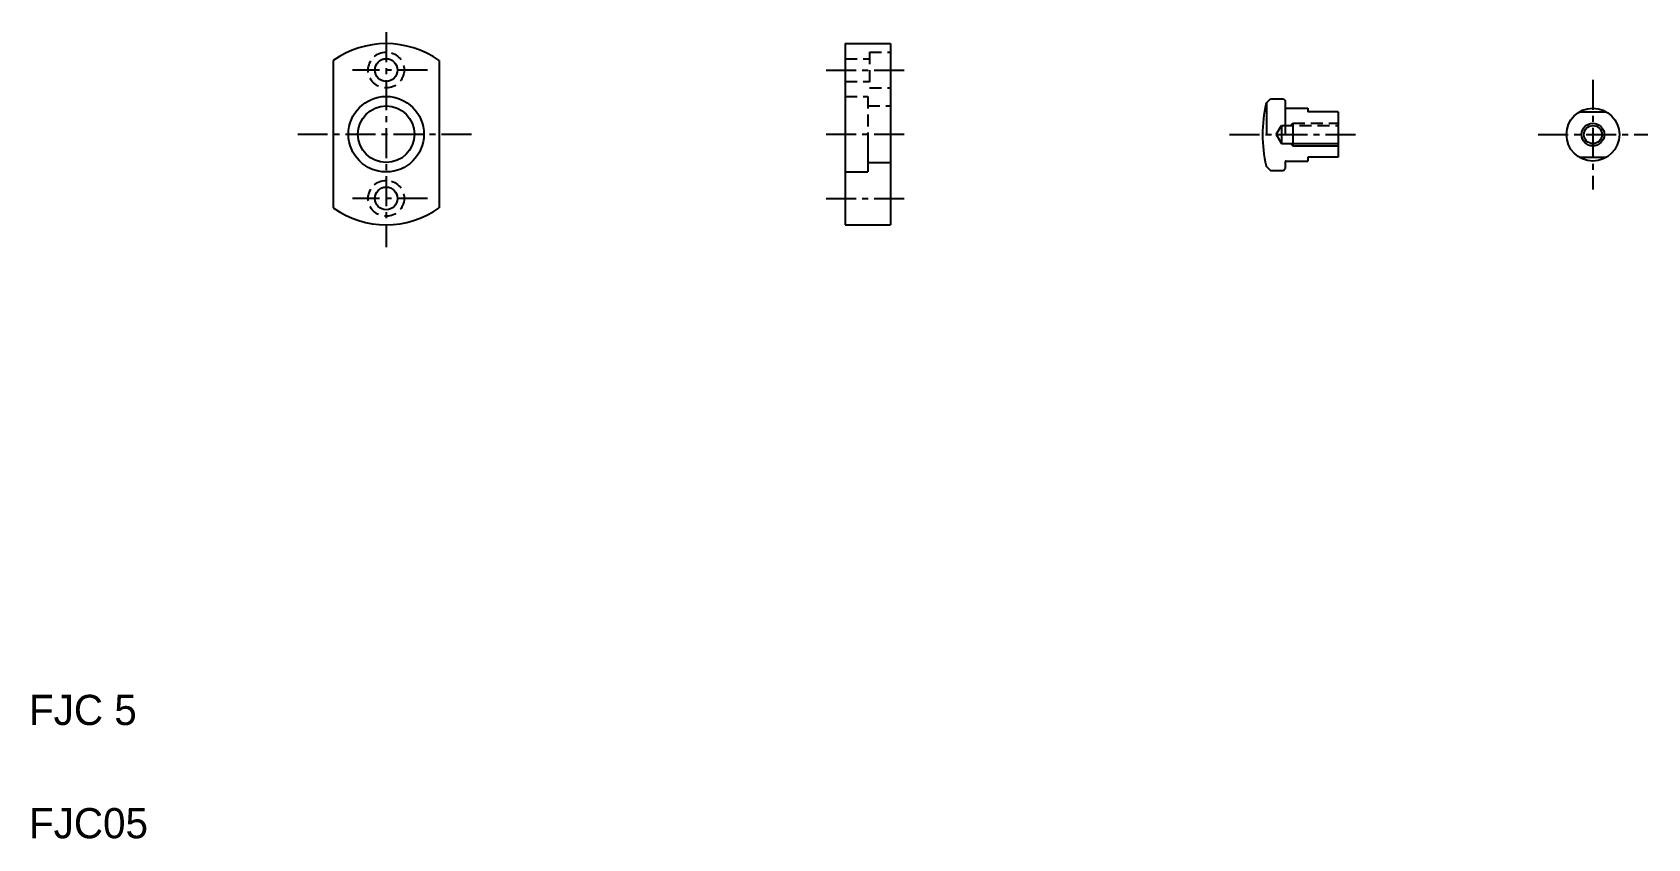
# Model space of a CAD drawing. Extents: x 21 to 449, y 20 to 233.
import ezdxf

# ---------------------------------------------------------------- set-up
doc = ezdxf.new("R2010")
doc.units = 0
doc.header["$LTSCALE"] = 0.25
doc.linetypes.add('CENTER', pattern=[50.8, 31.75, -6.35, 6.35, -6.35])
doc.linetypes.add('DASHED', pattern=[19.05, 12.7, -6.35])
doc.layers.get('0').update_dxf_attribs({"linetype": 'CONTINUOUS'})
doc.layers.add('CENTER', color=1, linetype='CENTER')

msp = doc.modelspace()

# ---------------------------------------------------------------- linework, layer by layer
for p, q in [((236.04, 230.5), (236.04, 182.5)), ((236.04, 230.5), (248.04, 230.5)), ((248.04, 230.5), (248.04, 182.5)), ((100.56, 225.99), (100.56, 187.01)), ((128.56, 225.99), (128.56, 187.01)), ((236.04, 218.5), (236.04, 218.5)), ((347.48, 214.67), (348.71, 215.9)), ((347.71, 206.4), (347.71, 214.9)), ((348.71, 215.9), (352.1, 215.9)), ((352.1, 215.9), (352.6, 215.4)), ((352.6, 215.4), (352.6, 206.4)), ((352.8, 213.4), (358.6, 213.4)), ((358.6, 213.4), (358.6, 212.4)), ((366.6, 212.4), (358.6, 212.4)), ((366.6, 212.4), (366.6, 200.4)), ((430.43, 212.4), (437.64, 212.4)), ((236.04, 206.5), (236.04, 206.5)), ((242.04, 206.5), (242.04, 196.5)), ((350.21, 206.4), (351.6, 204)), ((351.6, 206.4), (351.6, 204)), ((354.6, 206.4), (354.6, 203.4)), ((351.6, 204), (366.6, 204)), ((242.04, 199), (248.04, 199)), ((347.48, 198.13), (348.71, 196.9)), ((348.71, 196.9), (352.1, 196.9)), ((352.1, 196.9), (352.6, 197.4)), ((352.6, 199.2), (352.6, 197.4)), ((352.8, 199.4), (358.6, 199.4)), ((366.6, 200.4), (358.6, 200.4)), ((358.6, 200.4), (358.6, 199.4)), ((430.43, 200.4), (437.64, 200.4)), ((236.04, 196.5), (242.04, 196.5)), ((236.04, 182.5), (248.04, 182.5))]:
    msp.add_line(p, q)
at = {"color": 3, "linetype": 'DASHED'}
for p, q in [((242.54, 228.25), (242.54, 218.75)), ((242.54, 228.25), (248.04, 228.25)), ((236.04, 226.5), (242.54, 226.5)), ((236.04, 220.5), (242.54, 220.5)), ((242.54, 218.75), (248.04, 218.75)), ((236.04, 216.5), (242.04, 216.5)), ((242.04, 216.5), (242.04, 205)), ((242.04, 214), (248.04, 214)), ((350.21, 206.4), (351.6, 208.8)), ((351.6, 208.8), (366.6, 208.8)), ((351.6, 208.8), (351.6, 206.4)), ((354, 208.8), (354.6, 209.4)), ((354.6, 209.4), (366.6, 209.4)), ((354.6, 209.4), (354.6, 206.4))]:
    msp.add_line(p, q, dxfattribs=at)
at = {"color": 1, "linetype": 'CENTER'}
for p, q in [((125.46, 223.5), (105.64, 223.5)), ((91.13, 206.5), (137.74, 206.5)), ((125.46, 189.5), (105.64, 189.5))]:
    msp.add_line(p, q, dxfattribs=at)
at = {"color": 3}
for p, q in [((354, 204), (354.6, 203.4)), ((354.6, 203.4), (366.6, 203.4))]:
    msp.add_line(p, q, dxfattribs=at)
at = {"color": 3, "linetype": 'DASHED'}
for centre in [(114.56, 223.5), (114.56, 189.5)]:
    msp.add_circle(centre, 4.75, dxfattribs=at)
for centre, radius in [((114.56, 223.5), 3), ((114.56, 206.5), 10), ((114.56, 206.5), 7.5), ((434.03, 206.4), 7), ((434.03, 206.4), 2.4), ((114.56, 189.5), 3)]:
    msp.add_circle(centre, radius)
at = {"color": 3}
msp.add_circle((434.03, 206.4), 3, dxfattribs=at)
for centre, radius, start, end in [((114.56, 206.5), 24, 54.3147, 125.6853), ((384.66, 206.4), 38.08, 167.4527, 192.5473), ((352.8, 213.6), 0.2, 180, 270), ((352.8, 199.2), 0.2, 90.0002, 180), ((114.56, 206.5), 24, 234.3147, 305.6853)]:
    msp.add_arc(centre, radius, start, end)
at = {"layer": 'CENTER', "color": 1, "linetype": 'CENTER'}
for p, q in [((114.56, 233.5), (114.56, 176.61)), ((231.04, 223.5), (253.04, 223.5)), ((434.03, 220.9), (434.03, 191.9)), ((231.04, 206.5), (253.04, 206.5)), ((337.84, 206.4), (371.23, 206.4)), ((419.53, 206.4), (448.53, 206.4)), ((231.04, 189.5), (253.04, 189.5))]:
    msp.add_line(p, q, dxfattribs=at)

# ---------------------------------------------------------------- texts
for s, p in [('FJC 5', (20, 50)), ('FJC05', (20, 20))]:
    msp.add_text(s, height=8).set_placement(p)

doc.saveas('drawing.dxf')
